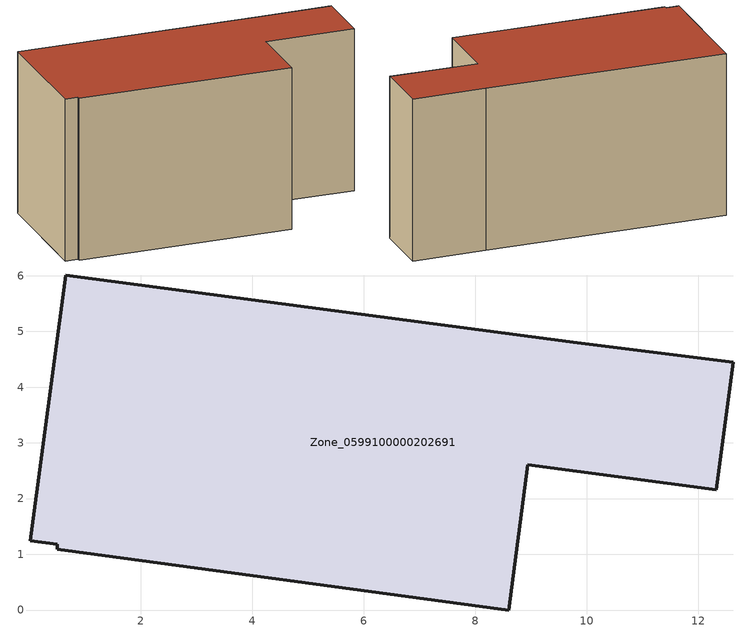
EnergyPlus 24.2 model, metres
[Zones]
Zone_0599100000202691
 floor ground (C_G): 12.33,2.16 8.95,2.61 8.6,0 0.5,1.09 0.5,1.18 0.01,1.25 0.65,6.01 9.83,4.8 12.63,4.45 z0
 wall outside (C_F): 9.83,4.8 0.65,6.01 0.01,1.25 0.5,1.18 0.5,1.09 8.6,0 8.95,2.61 12.33,2.16 12.63,4.45 9.83,4.8 z0:6.29
 roof outside (C_R): 0.5,1.09 8.6,0 8.95,2.61 12.33,2.16 12.63,4.45 9.83,4.8 0.65,6.01 0.01,1.25 0.5,1.18 z6.29
[BUILDING]
Pand.0599100000202691: North Axis=0; Terrain=City; Loads Convergence Tolerance Value=0.04; Temperature Convergence Tolerance Value=0.4; Solar Distribution=FullExterior; Maximum Number of Warmup Days=25; Minimum Number of Warmup Days=1
[Site:Location]
Rotterdam.The.Hague.AP_ZH_NLD Design_Conditions: Latitude=51.96; Longitude=4.45; Time Zone=1; Elevation=-4.5
[SITE:GROUNDTEMPERATURE:BUILDINGSURFACE]
18, 18, 18, 18, 18, 18, 18, 18, 18, 18, 18, 18
[MATERIAL] Thermal Absorptance=0.9; Solar Absorptance=0.7; Visible Absorptance=0.7
Name | Roughness | Thickness | Conductivity | Density | Specific Heat
G.TI.1946 | MediumSmooth | 0.15 | 1 | 540 | 1210
F.TI.1946 | Rough | 0.3 | 0.857143 | 1920 | 840
R.TI.1946 | MediumRough | 0.2 | 0.1 | 1500 | 1000
[CONSTRUCTION]
C_G: G.TI.1946
C_F: F.TI.1946
C_R: R.TI.1946
[ZONE]
Zone_0599100000202691: Type=1; Multiplier=1; Ceiling Height=Autocalculate; Volume=Autocalculate; Floor Area=autocalculate; Part of Total Floor Area=Yes
[ZONEINFILTRATION:DESIGNFLOWRATE]
Infil_Zone_0599100000202691: Zone or ZoneList or Space or SpaceList=Zone_0599100000202691; Schedule=AlwaysOn; Design Flow Rate Calculation Method=Flow/Area; Flow Rate per Floor Area=0.003; Constant Term Coefficient=1; Temperature Term Coefficient=0; Velocity Term Coefficient=0; Velocity Squared Term Coefficient=0
[HVACTEMPLATE:ZONE:IDEALLOADSAIRSYSTEM]
Zone_0599100000202691: Maximum Heating Supply Air Temperature=50; Minimum Cooling Supply Air Temperature=13; Maximum Heating Supply Air Humidity Ratio=0.0156; Minimum Cooling Supply Air Humidity Ratio=0.0077; Heating Limit=NoLimit; Cooling Limit=NoLimit; Dehumidification Control Type=ConstantSensibleHeatRatio; Cooling Sensible Heat Ratio=0.7; Dehumidification Setpoint=60; Humidification Control Type=None; Humidification Setpoint=30; Outdoor Air Method=None; Outdoor Air Flow Rate per Person=0.00944; Outdoor Air Flow Rate per Zone Floor Area=0; Outdoor Air Flow Rate per Zone=0; Demand Controlled Ventilation Type=None; Outdoor Air Economizer Type=NoEconomizer; Heat Recovery Type=None; Sensible Heat Recovery Effectiveness=0.7; Latent Heat Recovery Effectiveness=0.65
[ZONECONTROL:THERMOSTAT]
ThermostatControl_Zone_0599100000202691: Zone or ZoneList=Zone_0599100000202691; Control Type Schedule=DualSetpointControlType; Control 1=Thermostat_Zone_0599100000202691; Temperature Difference Between Cutout And Setpoint=0
[THERMOSTATSETPOINT:DUALSETPOINT]
Thermostat_Zone_0599100000202691: Heating Setpoint Temperature Schedule=HeatingSetpoint_Zone_0599100000202691; Cooling Setpoint Temperature Schedule=CoolingSetpoint_Zone_0599100000202691
[SCHEDULE:COMPACT]
HeatingSetpoint_Zone_0599100000202691: Through: 12/31, For: AllDays, Until: 24:00, 21
CoolingSetpoint_Zone_0599100000202691: Through: 12/31, For: AllDays, Until: 24:00, 24
DualSetpointControlType: Through: 12/31, For: AllDays, Until: 24:00, 4
AlwaysOn: Through: 12/31, For: AllDays, Until: 24:00, 1
